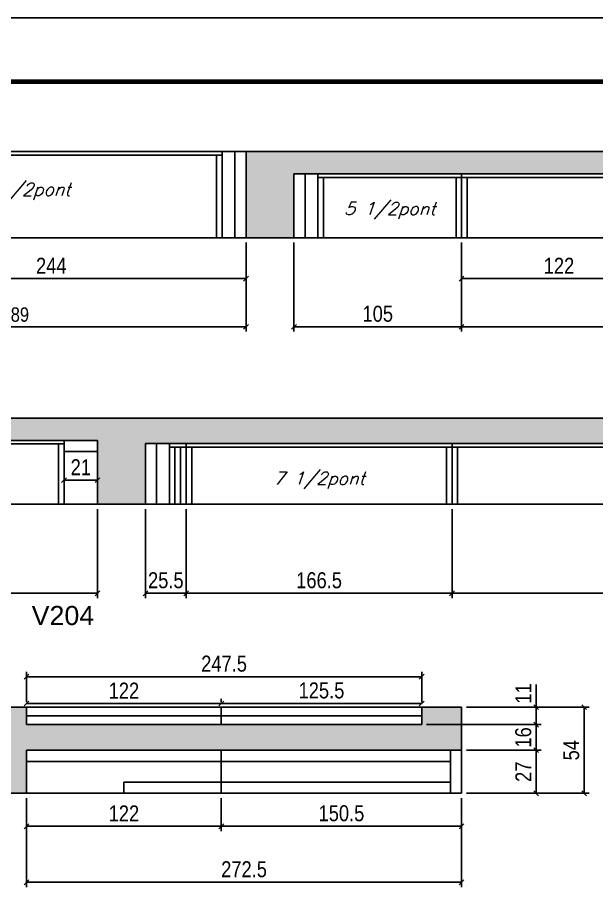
# Model space of a CAD drawing. Extents: x 2603 to 22413, y 1253 to 30260.
# Drawn here: x 3426 to 3788, y 13235 to 13789 of the extents above; entities that cross this region are included whole.
import ezdxf

# ---------------------------------------------------------------- set-up
doc = ezdxf.new("R2010")
doc.units = 0
doc.linetypes.add('DASHED', pattern=[0.75, 0.5, -0.25])
for name, color, linetype in [('5', 5, 'Continuous'), ('COTA', 241, 'Continuous'), ('Painéis', 200, 'Continuous'), ('SARR_2.2x7', 40, 'Continuous'), ('SARR_3.5x7', 81, 'Continuous'), ('SARR_EDITAR', 141, 'Continuous'), ('texto', 7, 'Continuous')]:
    doc.layers.add(name, color=color, linetype=linetype)
doc.layers.add('Folhas', color=255, linetype='Continuous', lineweight=9)
doc.layers.add('SARRAFO DE PRESSAO', color=251, linetype='DASHED', lineweight=9)
doc.layers.add('Laje_Perimetro', color=7, linetype='Continuous', plot=False)
doc.styles.add('COTA TECNICA', font='techl___.ttf', dxfattribs={"height": 10})
doc.styles.add('COTA TECNICA-50', font='techl___.ttf', dxfattribs={"height": 9})
doc.styles.add('Romans', font='romans.shx')
doc.styles.get("Standard").update_dxf_attribs({"font": 'arial.ttf'})
doc.dimstyles.new('COTA PAINEL-50', dxfattribs={"dimtxt": 9, "dimasz": 3, "dimexe": 3, "dimexo": 3, "dimgap": 3, "dimtad": 1, "dimdec": 1, "dimzin": 12, "dimdsep": 46, "dimtxsty": 'COTA TECNICA-50', "dimblk1": 'OBLIQUE', "dimblk2": 'OBLIQUE', "dimsah": 1, "dimcen": 0.9, "dimclrd": 4, "dimclre": 4, "dimclrt": 240, "dimadec": 1, "dimazin": 3, "dimtfac": 1, "dimtdec": 1, "dimtmove": 0, "dimatfit": 3, "dimfxl": 1, "dimtolj": 1, "dimtzin": 12, "dimarcsym": 0})
doc.dimstyles.new('PAINEL', dxfattribs={"dimtxt": 10, "dimasz": 3, "dimexe": 3, "dimexo": 3, "dimgap": 3, "dimtad": 1, "dimdec": 1, "dimzin": 12, "dimdsep": 46, "dimtxsty": 'COTA TECNICA', "dimblk1": 'OBLIQUE', "dimblk2": 'OBLIQUE', "dimsah": 1, "dimcen": 0.9, "dimclrd": 4, "dimclre": 4, "dimclrt": 240, "dimadec": 1, "dimazin": 3, "dimtfac": 1, "dimtdec": 1, "dimtmove": 0, "dimatfit": 3, "dimfxl": 1, "dimtolj": 1, "dimtzin": 12, "dimarcsym": 0})

# ---------------------------------------------------------------- blocks, each defined once
blk = doc.blocks.new('9999999999')
at = {"layer": 'Folhas'}
blk.add_lwpolyline([(98138.98, 34190.21), (99623.98, 34190.21), (99623.98, 35240.21), (98138.98, 35240.21)], close=True, dxfattribs=at)
at = {"layer": 'Folhas', "color": 30, "const_width": 3}
blk.add_lwpolyline([(98213.98, 34230.21), (99583.98, 34230.21), (99583.98, 35200.21), (98213.98, 35200.21)], close=True, dxfattribs=at)
blk = doc.blocks.new('_Oblique')
at = {"color": 0, "linetype": 'ByBlock', "lineweight": -2}
blk.add_line((-0.5, -0.5), (0.5, 0.5), dxfattribs=at)
blk = doc.blocks.new('*D317')
at = {"layer": 'COTA', "color": 4, "linetype": 'ByBlock', "lineweight": -2, "transparency": 16777216}
for p, q in [((3279.75, 13648.29), (3279.75, 13592.56)), ((3568.75, 13648.29), (3568.75, 13592.56)), ((3279.75, 13595.56), (3568.75, 13595.56))]:
    blk.add_line(p, q, dxfattribs=at)
at = {"layer": 'Defpoints', "color": 0, "linetype": 'ByBlock', "transparency": 16777216}
for p in [(3279.75, 13651.29), (3568.75, 13651.29), (3568.75, 13595.56)]:
    blk.add_point(p, dxfattribs=at)
at = {"layer": 'COTA', "color": 4, "linetype": 'ByBlock', "lineweight": -2, "transparency": 16777216, "xscale": 3, "yscale": 3, "zscale": 3, "rotation": 180}
blk.add_blockref('_Oblique', (3279.75, 13595.56), dxfattribs=at)
at = {"layer": 'COTA', "color": 4, "linetype": 'ByBlock', "lineweight": -2, "transparency": 16777216, "xscale": 3, "yscale": 3, "zscale": 3}
blk.add_blockref('_Oblique', (3568.75, 13595.56), dxfattribs=at)
at = {"layer": 'COTA', "color": 240, "linetype": 'ByBlock', "transparency": 16777216, "insert": (3424.25, 13603.15), "char_height": 9, "attachment_point": 5, "style": 'COTA TECNICA-50'}
blk.add_mtext('\\A1;289', dxfattribs=at)
blk = doc.blocks.new('*D1677')
at = {"layer": 'COTA', "color": 4, "linetype": 'ByBlock', "lineweight": -2, "transparency": 16777216}
for p, q in [((3324.75, 13648.29), (3324.75, 13622.73)), ((3568.75, 13648.29), (3568.75, 13622.73)), ((3324.75, 13625.73), (3568.75, 13625.73))]:
    blk.add_line(p, q, dxfattribs=at)
at = {"layer": 'Defpoints', "color": 0, "linetype": 'ByBlock', "transparency": 16777216}
for p in [(3324.75, 13651.29), (3568.75, 13651.29), (3568.75, 13625.73)]:
    blk.add_point(p, dxfattribs=at)
at = {"layer": 'COTA', "color": 4, "linetype": 'ByBlock', "lineweight": -2, "transparency": 16777216, "xscale": 3, "yscale": 3, "zscale": 3, "rotation": 180}
blk.add_blockref('_Oblique', (3324.75, 13625.73), dxfattribs=at)
at = {"layer": 'COTA', "color": 4, "linetype": 'ByBlock', "lineweight": -2, "transparency": 16777216, "xscale": 3, "yscale": 3, "zscale": 3}
blk.add_blockref('_Oblique', (3568.75, 13625.73), dxfattribs=at)
at = {"layer": 'COTA', "color": 240, "linetype": 'ByBlock', "transparency": 16777216, "insert": (3446.75, 13633.8), "char_height": 10, "attachment_point": 5, "style": 'COTA TECNICA'}
blk.add_mtext('\\A1;244', dxfattribs=at)
blk = doc.blocks.new('*D1765')
at = {"layer": 'COTA', "color": 4, "linetype": 'ByBlock', "lineweight": -2, "transparency": 16777216}
for p, q in [((3598.75, 13648.29), (3598.75, 13592.56)), ((3703.75, 13648.29), (3703.75, 13592.56)), ((3598.75, 13595.56), (3703.75, 13595.56))]:
    blk.add_line(p, q, dxfattribs=at)
at = {"layer": 'Defpoints', "color": 0, "linetype": 'ByBlock', "transparency": 16777216}
for p in [(3598.75, 13651.29), (3703.75, 13651.29), (3703.75, 13595.56)]:
    blk.add_point(p, dxfattribs=at)
at = {"layer": 'COTA', "color": 4, "linetype": 'ByBlock', "lineweight": -2, "transparency": 16777216, "xscale": 3, "yscale": 3, "zscale": 3, "rotation": 180}
blk.add_blockref('_Oblique', (3598.75, 13595.56), dxfattribs=at)
at = {"layer": 'COTA', "color": 4, "linetype": 'ByBlock', "lineweight": -2, "transparency": 16777216, "xscale": 3, "yscale": 3, "zscale": 3}
blk.add_blockref('_Oblique', (3703.75, 13595.56), dxfattribs=at)
at = {"layer": 'COTA', "color": 240, "linetype": 'ByBlock', "transparency": 16777216, "insert": (3651.25, 13603.67), "char_height": 10, "attachment_point": 5, "style": 'COTA TECNICA'}
blk.add_mtext('\\A1;105', dxfattribs=at)
blk = doc.blocks.new('*D1766')
at = {"layer": 'COTA', "color": 4, "linetype": 'ByBlock', "lineweight": -2, "transparency": 16777216}
for p, q in [((3703.75, 13648.29), (3703.75, 13592.56)), ((3951.25, 13648.29), (3951.25, 13592.56)), ((3703.75, 13595.56), (3951.25, 13595.56))]:
    blk.add_line(p, q, dxfattribs=at)
at = {"layer": 'Defpoints', "color": 0, "linetype": 'ByBlock', "transparency": 16777216}
for p in [(3703.75, 13651.29), (3951.25, 13651.29), (3951.25, 13595.56)]:
    blk.add_point(p, dxfattribs=at)
at = {"layer": 'COTA', "color": 4, "linetype": 'ByBlock', "lineweight": -2, "transparency": 16777216, "xscale": 3, "yscale": 3, "zscale": 3, "rotation": 180}
blk.add_blockref('_Oblique', (3703.75, 13595.56), dxfattribs=at)
at = {"layer": 'COTA', "color": 4, "linetype": 'ByBlock', "lineweight": -2, "transparency": 16777216, "xscale": 3, "yscale": 3, "zscale": 3}
blk.add_blockref('_Oblique', (3951.25, 13595.56), dxfattribs=at)
at = {"layer": 'COTA', "color": 240, "linetype": 'ByBlock', "transparency": 16777216, "insert": (3827.5, 13603.67), "char_height": 10, "attachment_point": 5, "style": 'COTA TECNICA'}
blk.add_mtext('\\A1;247.5', dxfattribs=at)
blk = doc.blocks.new('*D1767')
at = {"layer": 'COTA', "color": 4, "linetype": 'ByBlock', "lineweight": -2, "transparency": 16777216}
for p, q in [((3703.75, 13648.29), (3703.75, 13622.73)), ((3825.75, 13648.29), (3825.75, 13622.73)), ((3703.75, 13625.73), (3825.75, 13625.73))]:
    blk.add_line(p, q, dxfattribs=at)
at = {"layer": 'Defpoints', "color": 0, "linetype": 'ByBlock', "transparency": 16777216}
for p in [(3703.75, 13651.29), (3825.75, 13651.29), (3825.75, 13625.73)]:
    blk.add_point(p, dxfattribs=at)
at = {"layer": 'COTA', "color": 4, "linetype": 'ByBlock', "lineweight": -2, "transparency": 16777216, "xscale": 3, "yscale": 3, "zscale": 3, "rotation": 180}
blk.add_blockref('_Oblique', (3703.75, 13625.73), dxfattribs=at)
at = {"layer": 'COTA', "color": 4, "linetype": 'ByBlock', "lineweight": -2, "transparency": 16777216, "xscale": 3, "yscale": 3, "zscale": 3}
blk.add_blockref('_Oblique', (3825.75, 13625.73), dxfattribs=at)
at = {"layer": 'COTA', "color": 240, "linetype": 'ByBlock', "transparency": 16777216, "insert": (3764.75, 13633.78), "char_height": 10, "attachment_point": 5, "style": 'COTA TECNICA'}
blk.add_mtext('\\A1;122', dxfattribs=at)
blk = doc.blocks.new('*D1773')
at = {"layer": 'COTA', "color": 4, "linetype": 'ByBlock', "lineweight": -2, "transparency": 16777216}
for p, q in [((3279.75, 13481.38), (3279.75, 13425.65)), ((3475.75, 13481.38), (3475.75, 13425.65)), ((3279.75, 13428.65), (3475.75, 13428.65))]:
    blk.add_line(p, q, dxfattribs=at)
at = {"layer": 'Defpoints', "color": 0, "linetype": 'ByBlock', "transparency": 16777216}
for p in [(3279.75, 13484.38), (3475.75, 13484.38), (3475.75, 13428.65)]:
    blk.add_point(p, dxfattribs=at)
at = {"layer": 'COTA', "color": 4, "linetype": 'ByBlock', "lineweight": -2, "transparency": 16777216, "xscale": 3, "yscale": 3, "zscale": 3, "rotation": 180}
blk.add_blockref('_Oblique', (3279.75, 13428.65), dxfattribs=at)
at = {"layer": 'COTA', "color": 4, "linetype": 'ByBlock', "lineweight": -2, "transparency": 16777216, "xscale": 3, "yscale": 3, "zscale": 3}
blk.add_blockref('_Oblique', (3475.75, 13428.65), dxfattribs=at)
at = {"layer": 'COTA', "color": 240, "linetype": 'ByBlock', "transparency": 16777216, "insert": (3377.75, 13436.78), "char_height": 10, "attachment_point": 5, "style": 'COTA TECNICA'}
blk.add_mtext('\\A1;196', dxfattribs=at)
blk = doc.blocks.new('*D1774')
at = {"layer": 'COTA', "color": 4, "linetype": 'ByBlock', "lineweight": -2, "transparency": 16777216}
for p, q in [((3454.75, 13501.38), (3454.75, 13496.54)), ((3475.75, 13499.54), (3454.75, 13499.54)), ((3475.75, 13501.38), (3475.75, 13496.54))]:
    blk.add_line(p, q, dxfattribs=at)
at = {"layer": 'Defpoints', "color": 0, "linetype": 'ByBlock', "transparency": 16777216}
for p in [(3454.75, 13504.38), (3454.75, 13499.54), (3475.75, 13504.38)]:
    blk.add_point(p, dxfattribs=at)
at = {"layer": 'COTA', "color": 4, "linetype": 'ByBlock', "lineweight": -2, "transparency": 16777216, "xscale": 3, "yscale": 3, "zscale": 3, "rotation": 180}
blk.add_blockref('_Oblique', (3454.75, 13499.54), dxfattribs=at)
at = {"layer": 'COTA', "color": 4, "linetype": 'ByBlock', "lineweight": -2, "transparency": 16777216, "xscale": 3, "yscale": 3, "zscale": 3}
blk.add_blockref('_Oblique', (3475.75, 13499.54), dxfattribs=at)
at = {"layer": 'COTA', "color": 240, "linetype": 'ByBlock', "transparency": 16777216, "insert": (3465.25, 13507.6), "char_height": 10, "attachment_point": 5, "style": 'COTA TECNICA'}
blk.add_mtext('\\A1;21', dxfattribs=at)
blk = doc.blocks.new('*D1775')
at = {"layer": 'COTA', "color": 4, "linetype": 'ByBlock', "lineweight": -2, "transparency": 16777216}
for p, q in [((3697.75, 13481.38), (3697.75, 13425.65)), ((3941.75, 13481.38), (3941.75, 13425.65)), ((3941.75, 13428.65), (3697.75, 13428.65))]:
    blk.add_line(p, q, dxfattribs=at)
at = {"layer": 'Defpoints', "color": 0, "linetype": 'ByBlock', "transparency": 16777216}
for p in [(3697.75, 13484.38), (3941.75, 13484.38), (3697.75, 13428.65)]:
    blk.add_point(p, dxfattribs=at)
at = {"layer": 'COTA', "color": 4, "linetype": 'ByBlock', "lineweight": -2, "transparency": 16777216, "xscale": 3, "yscale": 3, "zscale": 3, "rotation": 180}
blk.add_blockref('_Oblique', (3697.75, 13428.65), dxfattribs=at)
at = {"layer": 'COTA', "color": 4, "linetype": 'ByBlock', "lineweight": -2, "transparency": 16777216, "xscale": 3, "yscale": 3, "zscale": 3}
blk.add_blockref('_Oblique', (3941.75, 13428.65), dxfattribs=at)
at = {"layer": 'COTA', "color": 240, "linetype": 'ByBlock', "transparency": 16777216, "insert": (3819.75, 13436.72), "char_height": 10, "attachment_point": 5, "style": 'COTA TECNICA'}
blk.add_mtext('\\A1;244', dxfattribs=at)
blk = doc.blocks.new('*D1776')
at = {"layer": 'COTA', "color": 4, "linetype": 'ByBlock', "lineweight": -2, "transparency": 16777216}
for p, q in [((3531.25, 13481.38), (3531.25, 13425.65)), ((3697.75, 13481.38), (3697.75, 13425.65)), ((3697.75, 13428.65), (3531.25, 13428.65))]:
    blk.add_line(p, q, dxfattribs=at)
at = {"layer": 'Defpoints', "color": 0, "linetype": 'ByBlock', "transparency": 16777216}
for p in [(3531.25, 13484.38), (3697.75, 13484.38), (3531.25, 13428.65)]:
    blk.add_point(p, dxfattribs=at)
at = {"layer": 'COTA', "color": 4, "linetype": 'ByBlock', "lineweight": -2, "transparency": 16777216, "xscale": 3, "yscale": 3, "zscale": 3, "rotation": 180}
blk.add_blockref('_Oblique', (3531.25, 13428.65), dxfattribs=at)
at = {"layer": 'COTA', "color": 4, "linetype": 'ByBlock', "lineweight": -2, "transparency": 16777216, "xscale": 3, "yscale": 3, "zscale": 3}
blk.add_blockref('_Oblique', (3697.75, 13428.65), dxfattribs=at)
at = {"layer": 'COTA', "color": 240, "linetype": 'ByBlock', "transparency": 16777216, "insert": (3614.5, 13436.76), "char_height": 10, "attachment_point": 5, "style": 'COTA TECNICA'}
blk.add_mtext('\\A1;166.5', dxfattribs=at)
blk = doc.blocks.new('*D1777')
at = {"layer": 'COTA', "color": 4, "linetype": 'ByBlock', "lineweight": -2, "transparency": 16777216}
for p, q in [((3505.75, 13481.38), (3505.75, 13425.65)), ((3531.25, 13481.38), (3531.25, 13425.65)), ((3531.25, 13428.65), (3505.75, 13428.65))]:
    blk.add_line(p, q, dxfattribs=at)
at = {"layer": 'Defpoints', "color": 0, "linetype": 'ByBlock', "transparency": 16777216}
for p in [(3505.75, 13484.38), (3531.25, 13484.38), (3505.75, 13428.65)]:
    blk.add_point(p, dxfattribs=at)
at = {"layer": 'COTA', "color": 4, "linetype": 'ByBlock', "lineweight": -2, "transparency": 16777216, "xscale": 3, "yscale": 3, "zscale": 3, "rotation": 180}
blk.add_blockref('_Oblique', (3505.75, 13428.65), dxfattribs=at)
at = {"layer": 'COTA', "color": 4, "linetype": 'ByBlock', "lineweight": -2, "transparency": 16777216, "xscale": 3, "yscale": 3, "zscale": 3}
blk.add_blockref('_Oblique', (3531.25, 13428.65), dxfattribs=at)
at = {"layer": 'COTA', "color": 240, "linetype": 'ByBlock', "transparency": 16777216, "insert": (3518.5, 13436.76), "char_height": 10, "attachment_point": 5, "style": 'COTA TECNICA'}
blk.add_mtext('\\A1;25.5', dxfattribs=at)
blk = doc.blocks.new('*D1730')
at = {"layer": 'COTA', "color": 4, "linetype": 'ByBlock', "lineweight": -2, "transparency": 16777216}
for p, q in [((3431.25, 13300.4), (3431.25, 13244.67)), ((3703.75, 13300.4), (3703.75, 13244.67)), ((3431.25, 13247.67), (3703.75, 13247.67))]:
    blk.add_line(p, q, dxfattribs=at)
at = {"layer": 'Defpoints', "color": 0, "linetype": 'ByBlock', "transparency": 16777216}
for p in [(3431.25, 13303.4), (3703.75, 13303.4), (3703.75, 13247.67)]:
    blk.add_point(p, dxfattribs=at)
at = {"layer": 'COTA', "color": 4, "linetype": 'ByBlock', "lineweight": -2, "transparency": 16777216, "xscale": 3, "yscale": 3, "zscale": 3, "rotation": 180}
blk.add_blockref('_Oblique', (3431.25, 13247.67), dxfattribs=at)
at = {"layer": 'COTA', "color": 4, "linetype": 'ByBlock', "lineweight": -2, "transparency": 16777216, "xscale": 3, "yscale": 3, "zscale": 3}
blk.add_blockref('_Oblique', (3703.75, 13247.67), dxfattribs=at)
at = {"layer": 'COTA', "color": 240, "linetype": 'ByBlock', "transparency": 16777216, "insert": (3567.5, 13255.78), "char_height": 10, "attachment_point": 5, "style": 'COTA TECNICA'}
blk.add_mtext('\\A1;272.5', dxfattribs=at)
blk = doc.blocks.new('*D1731')
at = {"layer": 'COTA', "color": 4, "linetype": 'ByBlock', "lineweight": -2, "transparency": 16777216}
for p, q in [((3431.25, 13300.4), (3431.25, 13279.75)), ((3553.25, 13300.4), (3553.25, 13279.75)), ((3431.25, 13282.75), (3553.25, 13282.75))]:
    blk.add_line(p, q, dxfattribs=at)
at = {"layer": 'Defpoints', "color": 0, "linetype": 'ByBlock', "transparency": 16777216}
for p in [(3431.25, 13303.4), (3553.25, 13303.4), (3553.25, 13282.75)]:
    blk.add_point(p, dxfattribs=at)
at = {"layer": 'COTA', "color": 4, "linetype": 'ByBlock', "lineweight": -2, "transparency": 16777216, "xscale": 3, "yscale": 3, "zscale": 3, "rotation": 180}
blk.add_blockref('_Oblique', (3431.25, 13282.75), dxfattribs=at)
at = {"layer": 'COTA', "color": 4, "linetype": 'ByBlock', "lineweight": -2, "transparency": 16777216, "xscale": 3, "yscale": 3, "zscale": 3}
blk.add_blockref('_Oblique', (3553.25, 13282.75), dxfattribs=at)
at = {"layer": 'COTA', "color": 240, "linetype": 'ByBlock', "transparency": 16777216, "insert": (3492.25, 13290.81), "char_height": 10, "attachment_point": 5, "style": 'COTA TECNICA'}
blk.add_mtext('\\A1;122', dxfattribs=at)
blk = doc.blocks.new('*D1732')
at = {"layer": 'COTA', "color": 4, "linetype": 'ByBlock', "lineweight": -2, "transparency": 16777216}
for p, q in [((3553.25, 13300.4), (3553.25, 13279.75)), ((3703.75, 13300.4), (3703.75, 13279.75)), ((3553.25, 13282.75), (3703.75, 13282.75))]:
    blk.add_line(p, q, dxfattribs=at)
at = {"layer": 'Defpoints', "color": 0, "linetype": 'ByBlock', "transparency": 16777216}
for p in [(3553.25, 13303.4), (3703.75, 13303.4), (3703.75, 13282.75)]:
    blk.add_point(p, dxfattribs=at)
at = {"layer": 'COTA', "color": 4, "linetype": 'ByBlock', "lineweight": -2, "transparency": 16777216, "xscale": 3, "yscale": 3, "zscale": 3, "rotation": 180}
blk.add_blockref('_Oblique', (3553.25, 13282.75), dxfattribs=at)
at = {"layer": 'COTA', "color": 4, "linetype": 'ByBlock', "lineweight": -2, "transparency": 16777216, "xscale": 3, "yscale": 3, "zscale": 3}
blk.add_blockref('_Oblique', (3703.75, 13282.75), dxfattribs=at)
at = {"layer": 'COTA', "color": 240, "linetype": 'ByBlock', "transparency": 16777216, "insert": (3628.5, 13290.86), "char_height": 10, "attachment_point": 5, "style": 'COTA TECNICA'}
blk.add_mtext('\\A1;150.5', dxfattribs=at)
blk = doc.blocks.new('*D1733')
at = {"layer": 'COTA', "color": 4, "linetype": 'ByBlock', "lineweight": -2, "transparency": 16777216}
for p, q in [((3431.25, 13360.4), (3431.25, 13379.42)), ((3678.75, 13360.4), (3678.75, 13379.42)), ((3678.75, 13376.42), (3431.25, 13376.42))]:
    blk.add_line(p, q, dxfattribs=at)
at = {"layer": 'Defpoints', "color": 0, "linetype": 'ByBlock', "transparency": 16777216}
for p in [(3431.25, 13376.42), (3431.25, 13357.4), (3678.75, 13357.4)]:
    blk.add_point(p, dxfattribs=at)
at = {"layer": 'COTA', "color": 4, "linetype": 'ByBlock', "lineweight": -2, "transparency": 16777216, "xscale": 3, "yscale": 3, "zscale": 3, "rotation": 180}
blk.add_blockref('_Oblique', (3431.25, 13376.42), dxfattribs=at)
at = {"layer": 'COTA', "color": 4, "linetype": 'ByBlock', "lineweight": -2, "transparency": 16777216, "xscale": 3, "yscale": 3, "zscale": 3}
blk.add_blockref('_Oblique', (3678.75, 13376.42), dxfattribs=at)
at = {"layer": 'COTA', "color": 240, "linetype": 'ByBlock', "transparency": 16777216, "insert": (3555, 13384.53), "char_height": 10, "attachment_point": 5, "style": 'COTA TECNICA'}
blk.add_mtext('\\A1;247.5', dxfattribs=at)
blk = doc.blocks.new('*D1734')
at = {"layer": 'COTA', "color": 4, "linetype": 'ByBlock', "lineweight": -2, "transparency": 16777216}
for p, q in [((3431.25, 13360.4), (3431.25, 13362.66)), ((3553.25, 13360.4), (3553.25, 13362.66)), ((3431.25, 13359.66), (3553.25, 13359.66))]:
    blk.add_line(p, q, dxfattribs=at)
at = {"layer": 'Defpoints', "color": 0, "linetype": 'ByBlock', "transparency": 16777216}
for p in [(3431.25, 13357.4), (3553.25, 13359.66), (3553.25, 13357.4)]:
    blk.add_point(p, dxfattribs=at)
at = {"layer": 'COTA', "color": 4, "linetype": 'ByBlock', "lineweight": -2, "transparency": 16777216, "xscale": 3, "yscale": 3, "zscale": 3, "rotation": 180}
blk.add_blockref('_Oblique', (3431.25, 13359.66), dxfattribs=at)
at = {"layer": 'COTA', "color": 4, "linetype": 'ByBlock', "lineweight": -2, "transparency": 16777216, "xscale": 3, "yscale": 3, "zscale": 3}
blk.add_blockref('_Oblique', (3553.25, 13359.66), dxfattribs=at)
at = {"layer": 'COTA', "color": 240, "linetype": 'ByBlock', "transparency": 16777216, "insert": (3492.25, 13367.72), "char_height": 10, "attachment_point": 5, "style": 'COTA TECNICA'}
blk.add_mtext('\\A1;122', dxfattribs=at)
blk = doc.blocks.new('*D1735')
at = {"layer": 'COTA', "color": 4, "linetype": 'ByBlock', "lineweight": -2, "transparency": 16777216}
for p, q in [((3553.25, 13360.4), (3553.25, 13362.66)), ((3678.75, 13360.4), (3678.75, 13362.66)), ((3553.25, 13359.66), (3678.75, 13359.66))]:
    blk.add_line(p, q, dxfattribs=at)
at = {"layer": 'Defpoints', "color": 0, "linetype": 'ByBlock', "transparency": 16777216}
for p in [(3553.25, 13357.4), (3678.75, 13359.66), (3678.75, 13357.4)]:
    blk.add_point(p, dxfattribs=at)
at = {"layer": 'COTA', "color": 4, "linetype": 'ByBlock', "lineweight": -2, "transparency": 16777216, "xscale": 3, "yscale": 3, "zscale": 3, "rotation": 180}
blk.add_blockref('_Oblique', (3553.25, 13359.66), dxfattribs=at)
at = {"layer": 'COTA', "color": 4, "linetype": 'ByBlock', "lineweight": -2, "transparency": 16777216, "xscale": 3, "yscale": 3, "zscale": 3}
blk.add_blockref('_Oblique', (3678.75, 13359.66), dxfattribs=at)
at = {"layer": 'COTA', "color": 240, "linetype": 'ByBlock', "transparency": 16777216, "insert": (3616, 13367.77), "char_height": 10, "attachment_point": 5, "style": 'COTA TECNICA'}
blk.add_mtext('\\A1;125.5', dxfattribs=at)
blk = doc.blocks.new('*D1736')
at = {"layer": 'COTA', "color": 4, "linetype": 'ByBlock', "lineweight": -2, "transparency": 16777216}
for p, q in [((3706.75, 13330.4), (3753.51, 13330.4)), ((3750.51, 13330.4), (3750.51, 13303.4)), ((3706.75, 13303.4), (3753.51, 13303.4))]:
    blk.add_line(p, q, dxfattribs=at)
at = {"layer": 'Defpoints', "color": 0, "linetype": 'ByBlock', "transparency": 16777216}
for p in [(3703.75, 13330.4), (3703.75, 13303.4), (3750.51, 13303.4)]:
    blk.add_point(p, dxfattribs=at)
at = {"layer": 'COTA', "color": 4, "linetype": 'ByBlock', "lineweight": -2, "transparency": 16777216, "xscale": 3, "yscale": 3, "zscale": 3}
for p, rotation in [((3750.51, 13330.4), 90), ((3750.51, 13303.4), 270)]:
    blk.add_blockref('_Oblique', p, dxfattribs=dict(at, rotation=rotation))
at = {"layer": 'COTA', "color": 240, "linetype": 'ByBlock', "transparency": 16777216, "insert": (3742.44, 13316.9), "char_height": 10, "attachment_point": 5, "rotation": 90, "style": 'COTA TECNICA'}
blk.add_mtext('\\A1;27', dxfattribs=at)
blk = doc.blocks.new('*D1737')
at = {"layer": 'COTA', "color": 4, "linetype": 'ByBlock', "lineweight": -2, "transparency": 16777216}
for p, q in [((3681.75, 13346.4), (3753.51, 13346.4)), ((3750.51, 13330.4), (3750.51, 13346.4)), ((3706.75, 13330.4), (3753.51, 13330.4))]:
    blk.add_line(p, q, dxfattribs=at)
at = {"layer": 'Defpoints', "color": 0, "linetype": 'ByBlock', "transparency": 16777216}
for p in [(3678.75, 13346.4), (3750.51, 13346.4), (3703.75, 13330.4)]:
    blk.add_point(p, dxfattribs=at)
at = {"layer": 'COTA', "color": 4, "linetype": 'ByBlock', "lineweight": -2, "transparency": 16777216, "xscale": 3, "yscale": 3, "zscale": 3}
for p, rotation in [((3750.51, 13346.4), 90), ((3750.51, 13330.4), 270)]:
    blk.add_blockref('_Oblique', p, dxfattribs=dict(at, rotation=rotation))
at = {"layer": 'COTA', "color": 240, "linetype": 'ByBlock', "transparency": 16777216, "insert": (3742.41, 13338.4), "char_height": 10, "attachment_point": 5, "rotation": 90, "style": 'COTA TECNICA'}
blk.add_mtext('\\A1;16', dxfattribs=at)
blk = doc.blocks.new('*D1738')
at = {"layer": 'COTA', "color": 4, "linetype": 'ByBlock', "lineweight": -2, "transparency": 16777216}
for p, q in [((3750.51, 13357.4), (3750.51, 13371.49)), ((3706.75, 13357.4), (3753.51, 13357.4)), ((3750.51, 13346.4), (3750.51, 13357.4)), ((3681.75, 13346.4), (3753.51, 13346.4))]:
    blk.add_line(p, q, dxfattribs=at)
at = {"layer": 'Defpoints', "color": 0, "linetype": 'ByBlock', "transparency": 16777216}
for p in [(3703.75, 13357.4), (3750.51, 13357.4), (3678.75, 13346.4)]:
    blk.add_point(p, dxfattribs=at)
at = {"layer": 'COTA', "color": 4, "linetype": 'ByBlock', "lineweight": -2, "transparency": 16777216, "xscale": 3, "yscale": 3, "zscale": 3}
for p, rotation in [((3750.51, 13357.4), 90), ((3750.51, 13346.4), 270)]:
    blk.add_blockref('_Oblique', p, dxfattribs=dict(at, rotation=rotation))
at = {"layer": 'COTA', "color": 240, "linetype": 'ByBlock', "transparency": 16777216, "insert": (3742.46, 13365.94), "char_height": 10, "attachment_point": 5, "rotation": 90, "style": 'COTA TECNICA'}
blk.add_mtext('\\A1;11', dxfattribs=at)
blk = doc.blocks.new('*D1739')
at = {"layer": 'COTA', "color": 4, "linetype": 'ByBlock', "lineweight": -2, "transparency": 16777216}
for p, q in [((3706.75, 13357.4), (3783.55, 13357.4)), ((3780.55, 13303.4), (3780.55, 13357.4)), ((3706.75, 13303.4), (3783.55, 13303.4))]:
    blk.add_line(p, q, dxfattribs=at)
at = {"layer": 'Defpoints', "color": 0, "linetype": 'ByBlock', "transparency": 16777216}
for p in [(3703.75, 13357.4), (3780.55, 13357.4), (3703.75, 13303.4)]:
    blk.add_point(p, dxfattribs=at)
at = {"layer": 'COTA', "color": 4, "linetype": 'ByBlock', "lineweight": -2, "transparency": 16777216, "xscale": 3, "yscale": 3, "zscale": 3}
for p, rotation in [((3780.55, 13357.4), 90), ((3780.55, 13303.4), 270)]:
    blk.add_blockref('_Oblique', p, dxfattribs=dict(at, rotation=rotation))
at = {"layer": 'COTA', "color": 240, "linetype": 'ByBlock', "transparency": 16777216, "insert": (3772.44, 13330.4), "char_height": 10, "attachment_point": 5, "rotation": 90, "style": 'COTA TECNICA'}
blk.add_mtext('\\A1;54', dxfattribs=at)

msp = doc.modelspace()

# ---------------------------------------------------------------- hatches: boundary and pattern name
at = {"layer": 'COTA', "linetype": 'ByBlock'}
h = msp.add_hatch(dxfattribs=at)
h.set_pattern_fill('AR-CONC', color=256, scale=0.03)
h.set_pattern_definition([(50, (-126418.0314, -5336.2776), (5.46554007, -0.47817257), [0.5715, -6.2865]), (355, (-126418.0314, -5336.2776), (-1.05730264, 5.73170536), [0.4572, -5.02921753]), (100.4514447, (-126417.576, -5336.3175), (4.40823741, 5.25353256), [0.48570026, -5.34270734]), (46.1842, (-126418.0314, -5334.7536), (8.13237123, -1.26126984), [0.85725, -9.42975]), (96.6355576, (-126417.354, -5334.859), (7.122124, 7.42278374), [0.7285507, -8.01406824]), (351.184151, (-126418.031, -5334.754), (7.122124, 7.42278374), [0.685799, -7.54379196]), (21, (-126417.2694, -5335.1346), (4.54843174, -3.06795595), [0.5715, -6.2865]), (326, (-126417.2694, -5335.1346), (1.85406085, 5.52563898), [0.4572, -5.0292]), (71.451445, (-126416.8904, -5335.3903), (6.40249258, 2.45768307), [0.48570026, -5.34269813]), (37.5, (-126418.0314, -5336.2776), (0.092658098, 2.536651166), [0, -4.96824, 0, -5.1054, 0, -5.04825]), (7.5, (-126418.0314, -5336.2776), (2.004589875, 3.005417245), [0, -2.91084, 0, -4.85394, 0, -1.92405]), (327.5, (-126419.7307, -5336.2776), (4.067717855, -0.17186232), [0, -1.905, 0, -5.9436, 0, -7.8867]), (317.5, (-126420.4927, -5336.2776), (4.44387544, 0.76279473), [0, -2.4765, 0, -3.94716, 0, -5.6007])])
h.paths.add_polyline_path([(3568.75, 13651.29), (3598.75, 13651.29), (3598.75, 13691.29), (3987.25, 13691.29), (3987.25, 13705.29), (3568.75, 13705.29)])
h = msp.add_hatch(dxfattribs=at)
h.set_pattern_fill('AR-CONC', color=256, scale=0.03)
h.set_pattern_definition([(50, (-126418.0314, -5371.0305), (5.46554007, -0.47817257), [0.5715, -6.2865]), (355, (-126418.0314, -5371.0305), (-1.05730264, 5.73170536), [0.4572, -5.02921753]), (100.4514447, (-126417.576, -5371.0704), (4.40823741, 5.25353256), [0.48570026, -5.34270734]), (46.1842, (-126418.0314, -5369.5065), (8.13237123, -1.26126984), [0.85725, -9.42975]), (96.6355576, (-126417.354, -5369.612), (7.122124, 7.42278374), [0.7285507, -8.01406824]), (351.184151, (-126418.031, -5369.5065), (7.122124, 7.42278374), [0.685799, -7.54379196]), (21, (-126417.2694, -5369.8875), (4.54843174, -3.06795595), [0.5715, -6.2865]), (326, (-126417.2694, -5369.8875), (1.85406085, 5.52563898), [0.4572, -5.0292]), (71.451445, (-126416.8904, -5370.143), (6.40249258, 2.45768307), [0.48570026, -5.34269813]), (37.5, (-126418.0314, -5371.0305), (0.092658098, 2.536651166), [0, -4.96824, 0, -5.1054, 0, -5.04825]), (7.5, (-126418.0314, -5371.0305), (2.004589875, 3.005417245), [0, -2.91084, 0, -4.85394, 0, -1.92405]), (327.5, (-126419.7307, -5371.0305), (4.067717855, -0.17186232), [0, -1.905, 0, -5.9436, 0, -7.8867]), (317.5, (-126420.4927, -5371.0305), (4.44387544, 0.76279473), [0, -2.4765, 0, -3.94716, 0, -5.6007])])
h.paths.add_polyline_path([(3505.75, 13522.38), (3941.75, 13522.38), (3941.75, 13538.38), (3035.75, 13538.38), (3035.75, 13524.38), (3475.75, 13524.38), (3475.75, 13484.38), (3505.75, 13484.38)])
h = msp.add_hatch(dxfattribs=at)
h.set_pattern_fill('AR-CONC', color=256, scale=0.03)
h.set_pattern_definition([(50, (-126418.0314, -5391.872), (5.46554007, -0.47817257), [0.5715, -6.2865]), (355, (-126418.0314, -5391.872), (-1.05730264, 5.73170536), [0.4572, -5.02921753]), (100.4514447, (-126417.576, -5391.912), (4.40823741, 5.25353256), [0.48570026, -5.34270734]), (46.1842, (-126418.0314, -5390.348), (8.13237123, -1.26126984), [0.85725, -9.42975]), (96.6355576, (-126417.354, -5390.453), (7.122124, 7.42278374), [0.7285507, -8.01406824]), (351.184151, (-126418.031, -5390.348), (7.122124, 7.42278374), [0.685799, -7.54379196]), (21, (-126417.2694, -5390.729), (4.54843174, -3.06795595), [0.5715, -6.2865]), (326, (-126417.2694, -5390.729), (1.85406085, 5.52563898), [0.4572, -5.0292]), (71.451445, (-126416.8904, -5390.985), (6.40249258, 2.45768307), [0.48570026, -5.34269813]), (37.5, (-126418.0314, -5391.8721), (0.092658098, 2.536651166), [0, -4.96824, 0, -5.1054, 0, -5.04825]), (7.5, (-126418.0314, -5391.872), (2.004589875, 3.005417245), [0, -2.91084, 0, -4.85394, 0, -1.92405]), (327.5, (-126419.7307, -5391.8721), (4.067717855, -0.17186232), [0, -1.905, 0, -5.9436, 0, -7.8867]), (317.5, (-126420.4927, -5391.872), (4.44387544, 0.76279473), [0, -2.4765, 0, -3.94716, 0, -5.6007])])
h.paths.add_polyline_path([(3431.25, 13330.4), (3703.75, 13330.4), (3703.75, 13357.4), (3678.75, 13357.4), (3678.75, 13346.4), (3431.25, 13346.4), (3431.25, 13357.4), (3035.75, 13357.4), (3035.75, 13341.4), (3401.25, 13341.4), (3401.25, 13303.4), (3431.25, 13303.4)])

# ---------------------------------------------------------------- linework, layer by layer
for p, q in [((3568.75, 13705.29), (3987.25, 13705.29)), ((3568.75, 13651.29), (3598.75, 13651.29)), ((3035.75, 13538.38), (3941.75, 13538.38)), ((3475.75, 13484.38), (3505.75, 13484.38)), ((3035.75, 13357.4), (3431.25, 13357.4)), ((3703.75, 13357.4), (3678.75, 13357.4)), ((3703.75, 13330.4), (3703.75, 13357.4)), ((3401.25, 13303.4), (3431.25, 13303.4))]:
    msp.add_line(p, q, dxfattribs=at)
at = {"layer": 'Laje_Perimetro'}
msp.add_lwpolyline([(4087.97, 13789.12), (2602.97, 13789.12), (2602.97, 12739.12), (4087.97, 12739.12)], close=True, dxfattribs=at)
at = {"layer": 'Painéis', "linetype": 'Continuous'}
for p, q in [((3035.75, 13705.29), (3568.75, 13705.29)), ((3568.75, 13651.29), (3568.75, 13705.29)), ((3987.25, 13691.29), (3598.75, 13691.29)), ((3598.75, 13651.29), (3598.75, 13691.29)), ((3703.75, 13651.29), (3703.75, 13691.29)), ((3568.75, 13651.29), (3035.75, 13651.29)), ((3598.75, 13651.29), (3987.25, 13651.29)), ((3475.75, 13524.38), (3035.75, 13524.38)), ((3475.75, 13484.38), (3475.75, 13524.38)), ((3505.75, 13522.38), (3941.75, 13522.38)), ((3505.75, 13484.38), (3505.75, 13522.38)), ((3531.25, 13484.38), (3531.25, 13522.38)), ((3697.75, 13484.38), (3697.75, 13522.38)), ((3035.75, 13484.38), (3475.75, 13484.38)), ((3941.75, 13484.38), (3505.75, 13484.38)), ((3431.25, 13357.4), (3431.25, 13346.4)), ((3678.75, 13357.4), (3431.25, 13357.4)), ((3553.25, 13357.4), (3553.25, 13346.4)), ((3678.75, 13346.4), (3678.75, 13357.4)), ((3431.25, 13346.4), (3678.75, 13346.4)), ((3431.25, 13303.4), (3431.25, 13330.4)), ((3431.25, 13330.4), (3703.75, 13330.4)), ((3553.25, 13303.4), (3553.25, 13330.4)), ((3703.75, 13330.4), (3703.75, 13303.4)), ((3703.75, 13303.4), (3431.25, 13303.4))]:
    msp.add_line(p, q, dxfattribs=at)
at = {"layer": 'SARR_2.2x7', "linetype": 'Continuous'}
for p, q in [((3561.75, 13705.29), (3561.75, 13651.29)), ((3279.75, 13703.09), (3553.75, 13703.09)), ((3605.75, 13691.29), (3605.75, 13651.29)), ((3703.75, 13689.09), (3613.75, 13689.09)), ((3951.25, 13689.09), (3703.75, 13689.09)), ((3454.75, 13522.18), (3279.75, 13522.18)), ((3512.75, 13484.38), (3512.75, 13522.38)), ((3475.75, 13517.38), (3454.75, 13517.38)), ((3520.75, 13520.18), (3531.25, 13520.18)), ((3531.25, 13520.18), (3697.75, 13520.18)), ((3697.75, 13520.18), (3941.75, 13520.18)), ((3696.75, 13330.4), (3696.75, 13303.4)), ((3431.25, 13323.4), (3696.75, 13323.4)), ((3492.25, 13303.4), (3492.25, 13310.4)), ((3696.75, 13310.4), (3492.25, 13310.4))]:
    msp.add_line(p, q, dxfattribs=at)
at = {"layer": 'SARR_3.5x7'}
for p, q in [((3553.75, 13705.29), (3553.75, 13651.29)), ((3550.25, 13703.09), (3550.25, 13651.29)), ((3613.75, 13691.29), (3613.75, 13651.29)), ((3617.25, 13689.09), (3617.25, 13651.29)), ((3700.25, 13689.09), (3700.25, 13651.29)), ((3707.25, 13689.09), (3707.25, 13651.29)), ((3451.25, 13522.18), (3451.25, 13484.38)), ((3454.75, 13524.38), (3454.75, 13484.38)), ((3520.75, 13484.38), (3520.75, 13522.38)), ((3524.25, 13520.18), (3524.25, 13484.38)), ((3527.75, 13520.18), (3527.75, 13484.38)), ((3534.75, 13520.18), (3534.75, 13484.38)), ((3694.25, 13520.18), (3694.25, 13484.38)), ((3701.25, 13520.18), (3701.25, 13484.38))]:
    msp.add_line(p, q, dxfattribs=at)
at = {"layer": 'SARR_EDITAR', "linetype": 'Continuous'}
msp.add_line((3678.75, 13351.9), (3431.25, 13351.9), dxfattribs=at)

# ---------------------------------------------------------------- block references
at = {"layer": 'SARRAFO DE PRESSAO', "color": 6, "linetype": 'ByBlock'}
msp.add_blockref('9999999999', (-95536.01, -21451.08), dxfattribs=at)

# ---------------------------------------------------------------- texts
at = {"layer": '5', "linetype": 'Continuous'}
msp.add_text('V204', height=12, rotation=0, dxfattribs=at).set_placement((3434.49, 13408.75))
at = {"layer": 'texto', "color": 2, "char_height": 8, "attachment_point": 5, "style": 'Romans'}
for s, insert in [('{\\Q19;\\C256;12 1/2pont}', (3426.82, 13680.29)), ('{\\Q19;\\C256;5 1/2pont}', (3658.75, 13668.29)), ('{\\Q19;\\C256;7 1/2pont}', (3614.5, 13499.38))]:
    msp.add_mtext(s, dxfattribs=dict(at, insert=insert))

# ---------------------------------------------------------------- dimensions: what is measured, and where the dimension line sits
at = {"layer": 'COTA', "linetype": 'ByBlock'}
dim = msp.add_linear_dim(base=(3568.75, 13595.56), p1=(3279.75, 13651.29), p2=(3568.75, 13651.29), angle=180, dimstyle='COTA PAINEL-50', override={"dimarcsym": 1}, dxfattribs=at)
dim.commit()
dim.dimension.update_dxf_attribs({"geometry": '*D317', "text_midpoint": (3424.25, 13603.15)})
for base, p1, p2, picture, middle in [((3568.75, 13625.73), (3324.75, 13651.29), (3568.75, 13651.29), '*D1677', (3446.75, 13633.8)), ((3678.75, 13359.66), (3553.25, 13357.4), (3678.75, 13357.4), '*D1735', (3616, 13367.77)), ((3703.75, 13282.75), (3553.25, 13303.4), (3703.75, 13303.4), '*D1732', (3628.5, 13290.86))]:
    dim = msp.add_linear_dim(base=base, p1=p1, p2=p2, dimstyle='PAINEL', override={"dimtmove": 1}, dxfattribs=at)
    dim.commit()
    dim.dimension.update_dxf_attribs({"geometry": picture, "text_midpoint": middle})
for base, p1, p2, picture, middle in [((3703.75, 13595.56), (3598.75, 13651.29), (3703.75, 13651.29), '*D1765', (3651.25, 13603.67)), ((3951.25, 13595.56), (3703.75, 13651.29), (3951.25, 13651.29), '*D1766', (3827.5, 13603.67)), ((3825.75, 13625.73), (3703.75, 13651.29), (3825.75, 13651.29), '*D1767', (3764.75, 13633.78)), ((3475.75, 13428.65), (3279.75, 13484.38), (3475.75, 13484.38), '*D1773', (3377.75, 13436.78)), ((3431.25, 13376.42), (3678.75, 13357.4), (3431.25, 13357.4), '*D1733', (3555, 13384.53)), ((3553.25, 13359.66), (3431.25, 13357.4), (3553.25, 13357.4), '*D1734', (3492.25, 13367.72)), ((3703.75, 13247.67), (3431.25, 13303.4), (3703.75, 13303.4), '*D1730', (3567.5, 13255.78)), ((3553.25, 13282.75), (3431.25, 13303.4), (3553.25, 13303.4), '*D1731', (3492.25, 13290.81))]:
    dim = msp.add_linear_dim(base=base, p1=p1, p2=p2, dimstyle='PAINEL', dxfattribs=at)
    dim.commit()
    dim.dimension.update_dxf_attribs({"geometry": picture, "text_midpoint": middle})
for base, p1, p2, angle, picture, middle in [((3454.75, 13499.54), (3475.75, 13504.38), (3454.75, 13504.38), 180, '*D1774', (3465.25, 13507.6)), ((3531.25, 13428.65), (3697.75, 13484.38), (3531.25, 13484.38), 180, '*D1776', (3614.5, 13436.76)), ((3697.75, 13428.65), (3941.75, 13484.38), (3697.75, 13484.38), 180, '*D1775', (3819.75, 13436.72)), ((3750.51, 13357.4), (3678.75, 13346.4), (3703.75, 13357.4), 90, '*D1738', (3742.46, 13365.94)), ((3780.55, 13357.4), (3703.75, 13303.4), (3703.75, 13357.4), 90, '*D1739', (3772.44, 13330.4)), ((3750.51, 13303.4), (3703.75, 13330.4), (3703.75, 13303.4), 90, '*D1736', (3742.44, 13316.9))]:
    dim = msp.add_linear_dim(base=base, p1=p1, p2=p2, angle=angle, dimstyle='PAINEL', dxfattribs=at)
    dim.commit()
    dim.dimension.update_dxf_attribs({"geometry": picture, "text_midpoint": middle})
for base, p1, p2, angle, picture, middle in [((3505.75, 13428.65), (3531.25, 13484.38), (3505.75, 13484.38), 180, '*D1777', (3518.5, 13428.65)), ((3750.51, 13346.4), (3703.75, 13330.4), (3678.75, 13346.4), 90, '*D1737', (3750.51, 13338.4))]:
    dim = msp.add_linear_dim(base=base, p1=p1, p2=p2, angle=angle, dimstyle='PAINEL', dxfattribs=at)
    dim.commit()
    dim.dimension.update_dxf_attribs({"geometry": picture, "text_midpoint": middle, "dimtype": 160})

doc.saveas('drawing.dxf')
